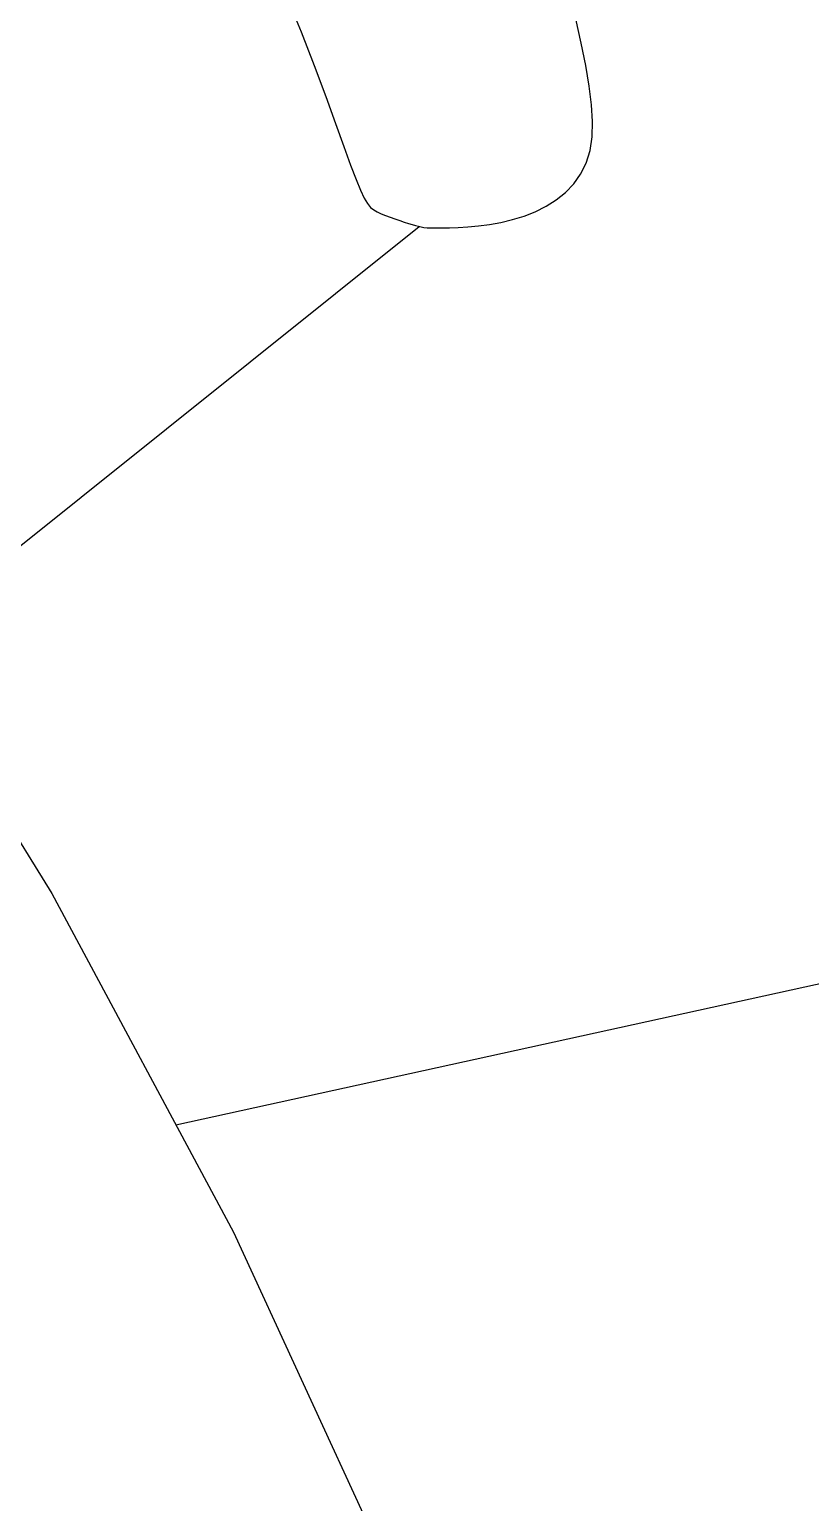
# Model space of a CAD drawing. Header units: metres. Extents: x 244.4 to 340.3, y -4.1 to 64.3.
# Drawn here: x 263.3833 to 263.6432, y 60.5381 to 61.0284 of the extents above; entities that cross this region are included whole.
import ezdxf

# ---------------------------------------------------------------- set-up
doc = ezdxf.new("R2010")
doc.units = ezdxf.units.M
doc.layers.add('Edges', color=7, linetype='Continuous')

msp = doc.modelspace()

# ---------------------------------------------------------------- linework, layer by layer
msp.add_lwpolyline([(263.46873, 61.03969), (263.4737, 61.02765), (263.47808, 61.01641), (263.48189, 61.00617), (263.48516, 60.99712), (263.48791, 60.98944), (263.49015, 60.98328), (263.49197, 60.97849), (263.49346, 60.97489), (263.49471, 60.97227), (263.49579, 60.97045), (263.49681, 60.96921), (263.49785, 60.96836), (263.49899, 60.96772), (263.5003, 60.96711), (263.50176, 60.9665), (263.5033, 60.96592), (263.50489, 60.96535), (263.50648, 60.96482), (263.508, 60.96433), (263.50942, 60.96389), (263.51067, 60.96351), (263.51174, 60.96318), (263.51269, 60.96292), (263.51359, 60.96271), (263.51455, 60.96256), (263.51565, 60.96245), (263.51696, 60.96238), (263.51859, 60.96235), (263.52061, 60.96236), (263.52308, 60.9624), (263.52596, 60.9625), (263.52919, 60.9627), (263.53268, 60.96303), (263.53636, 60.96353), (263.54016, 60.96421), (263.54402, 60.96513), (263.54786, 60.96631), (263.5516, 60.96778), (263.55519, 60.96957), (263.55856, 60.9717), (263.56164, 60.97418), (263.56437, 60.97704), (263.56669, 60.9803), (263.56853, 60.98398), (263.56982, 60.9881), (263.57054, 60.99268), (263.57069, 60.99776), (263.57035, 61.00338), (263.56957, 61.00957), (263.5684, 61.01638), (263.56689, 61.02383), (263.56509, 61.03196)])
at = {"layer": 'Edges'}
for p, q in [((263.33939, 60.82378), (263.51291, 60.96282)), ((263.3234, 60.84963), (263.3907, 60.74083)), ((263.3907, 60.74083), (263.4512, 60.62811)), ((263.43205, 60.66378), (263.65903, 60.71366)), ((263.4512, 60.62811), (263.50465, 60.51188))]:
    msp.add_line(p, q, dxfattribs=at)
msp.add_circle((263.29713, 60.40888), 0.14309, dxfattribs=at)

doc.saveas('drawing.dxf')
